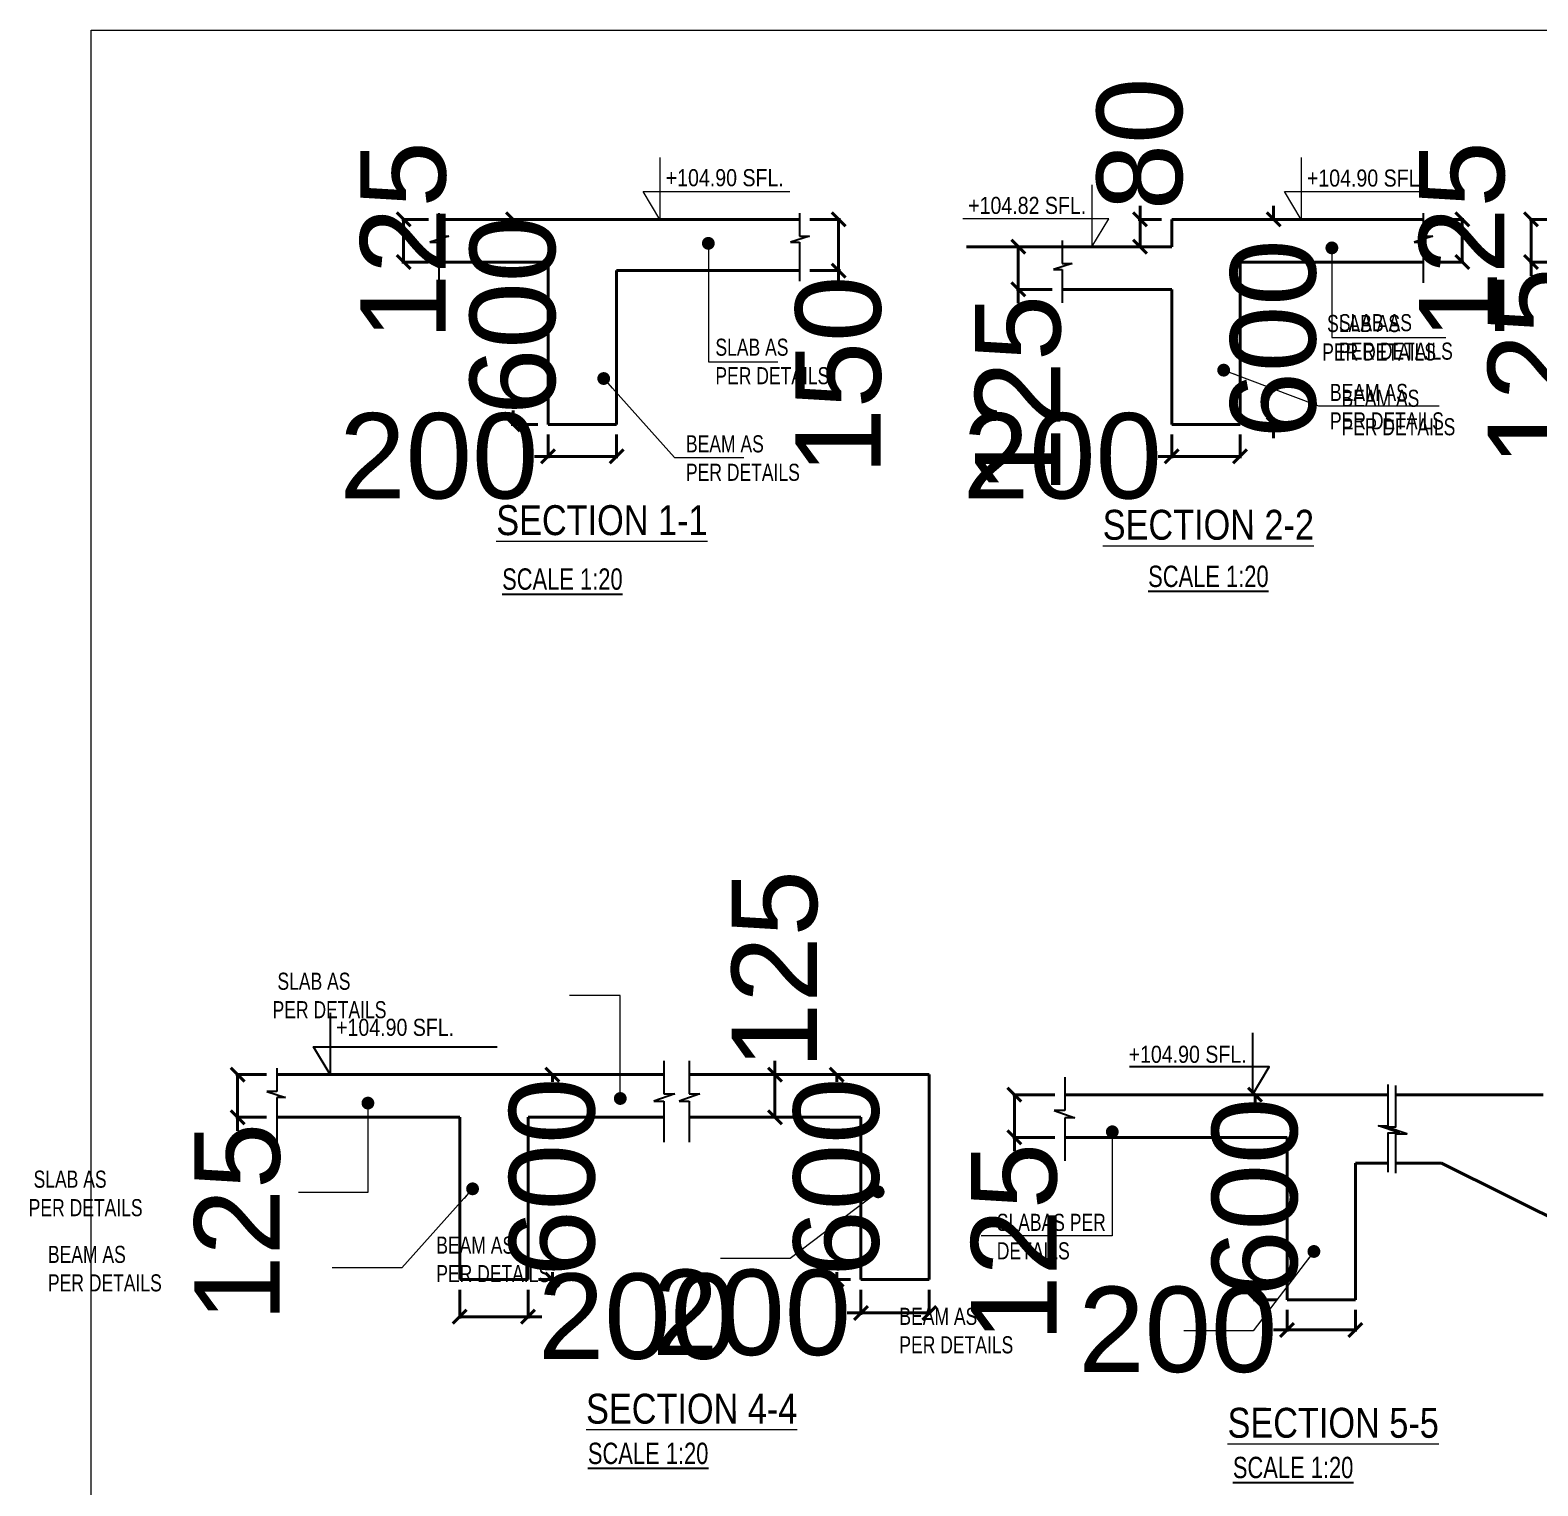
# Model space of a CAD drawing. Header units: millimetres. Extents: x 20 to 37377, y -2 to 80215.
# Drawn here: x 11573 to 15985, y 11376 to 15637 of the extents above; entities that cross this region are included whole.
import ezdxf

# ---------------------------------------------------------------- set-up
doc = ezdxf.new("R2010")
doc.units = ezdxf.units.MM
for name, color, linetype in [('HAT', 8, 'Continuous'), ('S - HATCH', 8, 'Continuous'), ('S - TXT-1', 6, 'Continuous'), ('TEMP', 8, 'Continuous'), ('TEXT', 7, 'Continuous')]:
    doc.layers.add(name, color=color, linetype=linetype)
for name, color, linetype, lineweight in [('S - COL', 5, 'Continuous', 40), ('S - DIM', 253, 'Continuous', 13), ('S - SEC CUT', 5, 'Continuous', 13), ('S - SEC CUT TXT', 1, 'Continuous', 13), ('STR-Stair', 1, 'Continuous', 13)]:
    doc.layers.add(name, color=color, linetype=linetype, lineweight=lineweight)
doc.styles.add('SD', font='ARIALNB.TTF')
doc.styles.add('SED', font='ARIALN.TTF', dxfattribs={"height": 50})
doc.styles.add('SOBHA', font='arial.ttf')
doc.styles.add('sobha.sed', font='swisscl.ttf')
doc.dimstyles.new('S--20', dxfattribs={"dimscale": 20, "dimtxt": 12.5, "dimasz": 2, "dimexe": 0.25, "dimexo": 1.5, "dimgap": 0.1, "dimtad": 0, "dimdec": 0, "dimrnd": 0.0005, "dimzin": 0, "dimdsep": 46, "dimtxsty": 'SOBHA', "dimblk": 'OBLIQUE', "dimcen": 0.09, "dimclrd": 8, "dimclre": 8, "dimclrt": 4, "dimadec": 0, "dimazin": 0, "dimtfac": 1, "dimtdec": 0, "dimtofl": 0, "dimtmove": 0, "dimatfit": 3, "dimfxl": 0.18, "dimtolj": 1, "dimtzin": 0, "dimlwd": -1, "dimlwe": -1, "dimarcsym": 0})
doc.dimstyles.new('S-25', dxfattribs={"dimscale": 25, "dimtxt": 2.5, "dimasz": 1.5, "dimexe": 0.25, "dimexo": 0.5, "dimgap": 0.1, "dimtad": 0, "dimdec": 0, "dimrnd": 0.0005, "dimzin": 0, "dimdsep": 46, "dimtxsty": 'SOBHA', "dimblk": 'OBLIQUE', "dimcen": 0.09, "dimclrd": 8, "dimclre": 8, "dimclrt": 6, "dimadec": 0, "dimazin": 0, "dimtfac": 1, "dimtdec": 0, "dimtofl": 0, "dimtmove": 0, "dimatfit": 3, "dimfxl": 0.18, "dimtolj": 1, "dimtzin": 0, "dimlwd": -1, "dimlwe": -1, "dimarcsym": 0})

# ---------------------------------------------------------------- blocks, each defined once
blk = doc.blocks.new('_Oblique')
at = {"color": 0, "linetype": 'ByBlock', "lineweight": -2}
blk.add_line((-0.5, -0.5), (0.5, 0.5), dxfattribs=at)
blk = doc.blocks.new('*D388')
at = {"layer": 'Defpoints', "color": 0, "transparency": 16777216}
for p in [(12986.2, 15083.4), (13089, 15083.4), (13089, 14483.4)]:
    blk.add_point(p, dxfattribs=at)
at = {"layer": 'S - COL', "color": 8, "transparency": 16777216}
for p, q in [((13059, 15083.4), (12981.2, 15083.4)), ((12986.2, 15083.4), (12986.2, 15080.6)), ((12986.2, 14483.4), (12986.2, 14523.8)), ((13059, 14483.4), (12981.2, 14483.4))]:
    blk.add_line(p, q, dxfattribs=at)
at = {"layer": 'S - COL', "color": 8, "transparency": 16777216, "xscale": 40, "yscale": 40, "zscale": 40}
for p, rotation in [((12986.2, 15083.4), 90), ((12986.2, 14483.4), 270)]:
    blk.add_blockref('_Oblique', p, dxfattribs=dict(at, rotation=rotation))
at = {"layer": 'S - COL', "color": 4, "transparency": 16777216, "insert": (12986.2, 14802.2), "char_height": 250, "attachment_point": 5, "rotation": 90, "style": 'SOBHA'}
blk.add_mtext('\\A1;600', dxfattribs=at)
blk = doc.blocks.new('*D389')
at = {"layer": 'Defpoints', "color": 0, "transparency": 16777216}
for p in [(13089, 14483.4), (13289, 14483.4), (13089, 14389.6)]:
    blk.add_point(p, dxfattribs=at)
at = {"layer": 'S - COL', "color": 8, "transparency": 16777216}
for p, q in [((13089, 14453.4), (13089, 14384.6)), ((13289, 14453.4), (13289, 14384.6)), ((13089, 14389.6), (13049, 14389.6)), ((13289, 14389.6), (13089, 14389.6))]:
    blk.add_line(p, q, dxfattribs=at)
at = {"layer": 'S - COL', "color": 8, "transparency": 16777216, "xscale": 40, "yscale": 40, "zscale": 40, "rotation": 180}
blk.add_blockref('_Oblique', (13089, 14389.6), dxfattribs=at)
at = {"layer": 'S - COL', "color": 8, "transparency": 16777216, "xscale": 40, "yscale": 40, "zscale": 40}
blk.add_blockref('_Oblique', (13289, 14389.6), dxfattribs=at)
at = {"layer": 'S - COL', "color": 4, "transparency": 16777216, "insert": (12769.1, 14389.6), "char_height": 250, "attachment_point": 5, "style": 'SOBHA'}
blk.add_mtext('\\A1;200', dxfattribs=at)
blk = doc.blocks.new('*D390')
at = {"layer": 'Defpoints', "color": 0, "transparency": 16777216}
for p in [(13824.7, 15083.4), (13824.7, 14933.4), (13939, 14933.4)]:
    blk.add_point(p, dxfattribs=at)
at = {"layer": 'S - COL', "color": 8, "transparency": 16777216}
for p, q in [((13854.7, 15083.4), (13944, 15083.4)), ((13939, 15083.4), (13939, 14933.4)), ((13854.7, 14933.4), (13944, 14933.4)), ((13939, 14933.4), (13939, 14893.4))]:
    blk.add_line(p, q, dxfattribs=at)
at = {"layer": 'S - COL', "color": 8, "transparency": 16777216, "xscale": 40, "yscale": 40, "zscale": 40}
for p, rotation in [((13939, 15083.4), 90), ((13939, 14933.4), 270)]:
    blk.add_blockref('_Oblique', p, dxfattribs=dict(at, rotation=rotation))
at = {"layer": 'S - COL', "color": 4, "transparency": 16777216, "insert": (13939, 14627.4), "char_height": 250, "attachment_point": 5, "rotation": 90, "style": 'SOBHA'}
blk.add_mtext('\\A1;150', dxfattribs=at)
blk = doc.blocks.new('*D391')
at = {"layer": 'Defpoints', "color": 0, "transparency": 16777216}
for p in [(12665.8, 15083.4), (12769, 15083.4, 0.4), (12769, 14958.4, 0.4)]:
    blk.add_point(p, dxfattribs=at)
at = {"layer": 'S - COL', "color": 8, "transparency": 16777216}
for p, q in [((12739, 15083.4), (12660.8, 15083.4)), ((12665.8, 14958.4), (12665.8, 15083.4)), ((12739, 14958.4), (12660.8, 14958.4))]:
    blk.add_line(p, q, dxfattribs=at)
at = {"layer": 'S - COL', "color": 8, "transparency": 16777216, "xscale": 40, "yscale": 40, "zscale": 40}
for p, rotation in [((12665.8, 15083.4), 90), ((12665.8, 14958.4), 270)]:
    blk.add_blockref('_Oblique', p, dxfattribs=dict(at, rotation=rotation))
at = {"layer": 'S - COL', "color": 4, "transparency": 16777216, "insert": (12665.8, 15020.9), "char_height": 250, "attachment_point": 5, "rotation": 90, "style": 'SOBHA'}
blk.add_mtext('\\A1;125', dxfattribs=at)
blk = doc.blocks.new('*D272')
at = {"layer": 'Defpoints', "color": 0, "transparency": 16777216}
for p in [(14913.5, 14483.4), (15113.5, 14483.4), (14913.5, 14389.6)]:
    blk.add_point(p, dxfattribs=at)
at = {"layer": 'S - COL', "color": 8, "transparency": 16777216}
for p, q in [((14913.5, 14453.4), (14913.5, 14384.6)), ((15113.5, 14453.4), (15113.5, 14384.6)), ((14913.5, 14389.6), (14873.5, 14389.6)), ((15113.5, 14389.6), (14913.5, 14389.6))]:
    blk.add_line(p, q, dxfattribs=at)
at = {"layer": 'S - COL', "color": 8, "transparency": 16777216, "xscale": 40, "yscale": 40, "zscale": 40, "rotation": 180}
blk.add_blockref('_Oblique', (14913.5, 14389.6), dxfattribs=at)
at = {"layer": 'S - COL', "color": 8, "transparency": 16777216, "xscale": 40, "yscale": 40, "zscale": 40}
blk.add_blockref('_Oblique', (15113.5, 14389.6), dxfattribs=at)
at = {"layer": 'S - COL', "color": 4, "transparency": 16777216, "insert": (14593.6, 14389.6), "char_height": 250, "attachment_point": 5, "style": 'SOBHA'}
blk.add_mtext('\\A1;200', dxfattribs=at)
blk = doc.blocks.new('*D273')
at = {"layer": 'Defpoints', "color": 0, "transparency": 16777216}
for p in [(15649.1, 15083.4), (15649.1, 14958.4), (15763.5, 14958.4)]:
    blk.add_point(p, dxfattribs=at)
at = {"layer": 'S - COL', "color": 8, "transparency": 16777216}
for p, q in [((15679.1, 15083.4), (15768.5, 15083.4)), ((15763.5, 15083.4), (15763.5, 14958.4)), ((15679.1, 14958.4), (15768.5, 14958.4))]:
    blk.add_line(p, q, dxfattribs=at)
at = {"layer": 'S - COL', "color": 8, "transparency": 16777216, "xscale": 40, "yscale": 40, "zscale": 40}
for p, rotation in [((15763.5, 15083.4), 90), ((15763.5, 14958.4), 270)]:
    blk.add_blockref('_Oblique', p, dxfattribs=dict(at, rotation=rotation))
at = {"layer": 'S - COL', "color": 4, "transparency": 16777216, "insert": (15763.5, 15020.9), "char_height": 250, "attachment_point": 5, "rotation": 90, "style": 'SOBHA'}
blk.add_mtext('\\A1;125', dxfattribs=at)
blk = doc.blocks.new('*D274')
at = {"layer": 'Defpoints', "color": 0, "transparency": 16777216}
for p in [(14820.8, 15083.4), (14913.5, 15083.4), (14913.5, 15003.4)]:
    blk.add_point(p, dxfattribs=at)
at = {"layer": 'S - COL', "color": 8, "transparency": 16777216}
for p, q in [((14820.8, 15083.4), (14820.8, 15123.4)), ((14883.5, 15083.4), (14815.8, 15083.4)), ((14820.8, 15003.4), (14820.8, 15083.4)), ((14883.5, 15003.4), (14815.8, 15003.4))]:
    blk.add_line(p, q, dxfattribs=at)
at = {"layer": 'S - COL', "color": 8, "transparency": 16777216, "xscale": 40, "yscale": 40, "zscale": 40}
for p, rotation in [((14820.8, 15083.4), 90), ((14820.8, 15003.4), 270)]:
    blk.add_blockref('_Oblique', p, dxfattribs=dict(at, rotation=rotation))
at = {"layer": 'S - COL', "color": 4, "transparency": 16777216, "insert": (14820.8, 15304.2), "char_height": 250, "attachment_point": 5, "rotation": 90, "style": 'SOBHA'}
blk.add_mtext('\\A1;80', dxfattribs=at)
blk = doc.blocks.new('*D275')
at = {"layer": 'Defpoints', "color": 0, "transparency": 16777216}
for p in [(15113.5, 15083.4), (15113.5, 14483.4), (15211.6, 14483.4)]:
    blk.add_point(p, dxfattribs=at)
at = {"layer": 'S - COL', "color": 8, "transparency": 16777216}
for p, q in [((15211.6, 15083.4), (15211.6, 15123.4)), ((15143.5, 15083.4), (15216.6, 15083.4)), ((15143.5, 14483.4), (15216.6, 14483.4)), ((15211.6, 14483.4), (15211.6, 14443.4))]:
    blk.add_line(p, q, dxfattribs=at)
at = {"layer": 'S - COL', "color": 8, "transparency": 16777216, "xscale": 40, "yscale": 40, "zscale": 40}
for p, rotation in [((15211.6, 15083.4), 270), ((15211.6, 14483.4), 90)]:
    blk.add_blockref('_Oblique', p, dxfattribs=dict(at, rotation=rotation))
at = {"layer": 'S - COL', "color": 4, "transparency": 16777216, "insert": (15211.6, 14733.4), "char_height": 250, "attachment_point": 5, "rotation": 90, "style": 'SOBHA'}
blk.add_mtext('\\A1;600', dxfattribs=at)
blk = doc.blocks.new('*D276')
at = {"layer": 'Defpoints', "color": 0, "transparency": 16777216}
for p in [(14593.5, 15003.4), (14464.7, 14878.4), (14593.5, 14878.4)]:
    blk.add_point(p, dxfattribs=at)
at = {"layer": 'S - COL', "color": 8, "transparency": 16777216}
for p, q in [((14563.5, 15003.4), (14459.7, 15003.4)), ((14464.7, 15003.4), (14464.7, 14878.4)), ((14563.5, 14878.4), (14459.7, 14878.4)), ((14464.7, 14878.4), (14464.7, 14838.4))]:
    blk.add_line(p, q, dxfattribs=at)
at = {"layer": 'S - COL', "color": 8, "transparency": 16777216, "xscale": 40, "yscale": 40, "zscale": 40}
for p, rotation in [((14464.7, 15003.4), 90), ((14464.7, 14878.4), 270)]:
    blk.add_blockref('_Oblique', p, dxfattribs=dict(at, rotation=rotation))
at = {"layer": 'S - COL', "color": 4, "transparency": 16777216, "insert": (14464.7, 14571), "char_height": 250, "attachment_point": 5, "rotation": 90, "style": 'SOBHA'}
blk.add_mtext('\\A1;125', dxfattribs=at)
blk = doc.blocks.new('*D280')
at = {"layer": 'Defpoints', "color": 0, "transparency": 16777216}
for p in [(16079.5, 15083.4), (15965.2, 14958.4), (16079.5, 14958.4)]:
    blk.add_point(p, dxfattribs=at)
at = {"layer": 'S - COL', "color": 8, "transparency": 16777216}
for p, q in [((16049.5, 15083.4), (15960.2, 15083.4)), ((15965.2, 15083.4), (15965.2, 14958.4)), ((16049.5, 14958.4), (15960.2, 14958.4)), ((15965.2, 14958.4), (15965.2, 14918.4))]:
    blk.add_line(p, q, dxfattribs=at)
at = {"layer": 'S - COL', "color": 8, "transparency": 16777216, "xscale": 40, "yscale": 40, "zscale": 40}
for p, rotation in [((15965.2, 15083.4), 90), ((15965.2, 14958.4), 270)]:
    blk.add_blockref('_Oblique', p, dxfattribs=dict(at, rotation=rotation))
at = {"layer": 'S - COL', "color": 4, "transparency": 16777216, "insert": (15965.2, 14651), "char_height": 250, "attachment_point": 5, "rotation": 90, "style": 'SOBHA'}
blk.add_mtext('\\A1;125', dxfattribs=at)
blk = doc.blocks.new('*D286')
at = {"layer": 'Defpoints', "color": 0, "transparency": 16777216}
for p in [(12830.3, 11980), (13030.3, 11980), (13030.3, 11871.1)]:
    blk.add_point(p, dxfattribs=at)
at = {"layer": 'S - COL', "color": 8, "transparency": 16777216}
for p, q in [((12830.3, 11950), (12830.3, 11866.1)), ((13030.3, 11950), (13030.3, 11866.1)), ((12830.3, 11871.1), (13030.3, 11871.1)), ((13030.3, 11871.1), (13070.3, 11871.1))]:
    blk.add_line(p, q, dxfattribs=at)
at = {"layer": 'S - COL', "color": 8, "transparency": 16777216, "xscale": 40, "yscale": 40, "zscale": 40, "rotation": 180}
blk.add_blockref('_Oblique', (12830.3, 11871.1), dxfattribs=at)
at = {"layer": 'S - COL', "color": 8, "transparency": 16777216, "xscale": 40, "yscale": 40, "zscale": 40}
blk.add_blockref('_Oblique', (13030.3, 11871.1), dxfattribs=at)
at = {"layer": 'S - COL', "color": 4, "transparency": 16777216, "insert": (13350.2, 11871.1), "char_height": 250, "attachment_point": 5, "style": 'SOBHA'}
blk.add_mtext('\\A1;200', dxfattribs=at)
blk = doc.blocks.new('*D287')
at = {"layer": 'Defpoints', "color": 0, "transparency": 16777216}
for p in [(12294.7, 12580), (12180.3, 12455), (12294.7, 12455)]:
    blk.add_point(p, dxfattribs=at)
at = {"layer": 'S - COL', "color": 8, "transparency": 16777216}
for p, q in [((12264.7, 12580), (12175.3, 12580)), ((12180.3, 12580), (12180.3, 12455)), ((12264.7, 12455), (12175.3, 12455)), ((12180.3, 12455), (12180.3, 12415))]:
    blk.add_line(p, q, dxfattribs=at)
at = {"layer": 'S - COL', "color": 8, "transparency": 16777216, "xscale": 40, "yscale": 40, "zscale": 40}
for p, rotation in [((12180.3, 12580), 90), ((12180.3, 12455), 270)]:
    blk.add_blockref('_Oblique', p, dxfattribs=dict(at, rotation=rotation))
at = {"layer": 'S - COL', "color": 4, "transparency": 16777216, "insert": (12180.3, 12147.6), "char_height": 250, "attachment_point": 5, "rotation": 90, "style": 'SOBHA'}
blk.add_mtext('\\A1;125', dxfattribs=at)
blk = doc.blocks.new('*D288')
at = {"layer": 'Defpoints', "color": 0, "transparency": 16777216}
for p in [(13030.3, 12580), (13030.3, 11980), (13101.3, 11980)]:
    blk.add_point(p, dxfattribs=at)
at = {"layer": 'S - COL', "color": 8, "transparency": 16777216}
for p, q in [((13060.3, 12580), (13106.3, 12580)), ((13101.3, 12580), (13101.3, 12558.4)), ((13101.3, 11980), (13101.3, 12001.6)), ((13060.3, 11980), (13106.3, 11980))]:
    blk.add_line(p, q, dxfattribs=at)
at = {"layer": 'S - COL', "color": 8, "transparency": 16777216, "xscale": 40, "yscale": 40, "zscale": 40}
for p, rotation in [((13101.3, 12580), 90), ((13101.3, 11980), 270)]:
    blk.add_blockref('_Oblique', p, dxfattribs=dict(at, rotation=rotation))
at = {"layer": 'S - COL', "color": 4, "transparency": 16777216, "insert": (13101.3, 12280), "char_height": 250, "attachment_point": 5, "rotation": 90, "style": 'SOBHA'}
blk.add_mtext('\\A1;600', dxfattribs=at)
blk = doc.blocks.new('*D289')
at = {"layer": 'Defpoints', "color": 0, "transparency": 16777216}
for p in [(14004.1, 11980), (14204.1, 11980), (14004.1, 11882.2)]:
    blk.add_point(p, dxfattribs=at)
at = {"layer": 'S - COL', "color": 8, "transparency": 16777216}
for p, q in [((14004.1, 11950), (14004.1, 11877.2)), ((14204.1, 11950), (14204.1, 11877.2)), ((14004.1, 11882.2), (13964.1, 11882.2)), ((14204.1, 11882.2), (14004.1, 11882.2))]:
    blk.add_line(p, q, dxfattribs=at)
at = {"layer": 'S - COL', "color": 8, "transparency": 16777216, "xscale": 40, "yscale": 40, "zscale": 40, "rotation": 180}
blk.add_blockref('_Oblique', (14004.1, 11882.2), dxfattribs=at)
at = {"layer": 'S - COL', "color": 8, "transparency": 16777216, "xscale": 40, "yscale": 40, "zscale": 40}
blk.add_blockref('_Oblique', (14204.1, 11882.2), dxfattribs=at)
at = {"layer": 'S - COL', "color": 4, "transparency": 16777216, "insert": (13684.2, 11882.2), "char_height": 250, "attachment_point": 5, "style": 'SOBHA'}
blk.add_mtext('\\A1;200', dxfattribs=at)
blk = doc.blocks.new('*D290')
at = {"layer": 'Defpoints', "color": 0, "transparency": 16777216}
for p in [(14004.1, 12580), (13933.2, 11980), (14004.1, 11980)]:
    blk.add_point(p, dxfattribs=at)
at = {"layer": 'S - COL', "color": 8, "transparency": 16777216}
for p, q in [((13974.1, 12580), (13928.2, 12580)), ((13933.2, 12580), (13933.2, 12558.4)), ((13933.2, 11980), (13933.2, 12001.6)), ((13974.1, 11980), (13928.2, 11980))]:
    blk.add_line(p, q, dxfattribs=at)
at = {"layer": 'S - COL', "color": 8, "transparency": 16777216, "xscale": 40, "yscale": 40, "zscale": 40}
for p, rotation in [((13933.2, 12580), 90), ((13933.2, 11980), 270)]:
    blk.add_blockref('_Oblique', p, dxfattribs=dict(at, rotation=rotation))
at = {"layer": 'S - COL', "color": 4, "transparency": 16777216, "insert": (13933.2, 12280), "char_height": 250, "attachment_point": 5, "rotation": 90, "style": 'SOBHA'}
blk.add_mtext('\\A1;600', dxfattribs=at)
blk = doc.blocks.new('*D291')
at = {"layer": 'Defpoints', "color": 0, "transparency": 16777216}
for p in [(13752.6, 12580), (13890.4, 12580, 1.5), (13890.4, 12455, 1.5)]:
    blk.add_point(p, dxfattribs=at)
at = {"layer": 'S - COL', "color": 8, "transparency": 16777216}
for p, q in [((13752.6, 12580), (13752.6, 12620)), ((13860.4, 12580), (13747.6, 12580)), ((13752.6, 12455), (13752.6, 12580)), ((13860.4, 12455), (13747.6, 12455))]:
    blk.add_line(p, q, dxfattribs=at)
at = {"layer": 'S - COL', "color": 8, "transparency": 16777216, "xscale": 40, "yscale": 40, "zscale": 40}
for p, rotation in [((13752.6, 12580), 90), ((13752.6, 12455), 270)]:
    blk.add_blockref('_Oblique', p, dxfattribs=dict(at, rotation=rotation))
at = {"layer": 'S - COL', "color": 4, "transparency": 16777216, "insert": (13752.6, 12887.3), "char_height": 250, "attachment_point": 5, "rotation": 90, "style": 'SOBHA'}
blk.add_mtext('\\A1;125', dxfattribs=at)
blk = doc.blocks.new('*D304')
at = {"layer": 'Defpoints', "color": 0, "transparency": 16777216}
for p in [(15251.3, 11921), (15451.3, 11921), (15251.3, 11832.5)]:
    blk.add_point(p, dxfattribs=at)
at = {"layer": 'S - COL', "color": 8, "transparency": 16777216}
for p, q in [((15251.3, 11891), (15251.3, 11827.5)), ((15451.3, 11891), (15451.3, 11827.5)), ((15251.3, 11832.5), (15211.3, 11832.5)), ((15451.3, 11832.5), (15251.3, 11832.5))]:
    blk.add_line(p, q, dxfattribs=at)
at = {"layer": 'S - COL', "color": 8, "transparency": 16777216, "xscale": 40, "yscale": 40, "zscale": 40, "rotation": 180}
blk.add_blockref('_Oblique', (15251.3, 11832.5), dxfattribs=at)
at = {"layer": 'S - COL', "color": 8, "transparency": 16777216, "xscale": 40, "yscale": 40, "zscale": 40}
blk.add_blockref('_Oblique', (15451.3, 11832.5), dxfattribs=at)
at = {"layer": 'S - COL', "color": 4, "transparency": 16777216, "insert": (14931.4, 11832.5), "char_height": 250, "attachment_point": 5, "style": 'SOBHA'}
blk.add_mtext('\\A1;200', dxfattribs=at)
blk = doc.blocks.new('*D392')
at = {"layer": 'Defpoints', "color": 0, "transparency": 16777216}
for p in [(14601.1, 12521, 0.8), (14453.3, 12396), (14601.2, 12396, 0.8)]:
    blk.add_point(p, dxfattribs=at)
at = {"layer": 'S - COL', "color": 8, "transparency": 16777216}
for p, q in [((14571.1, 12521), (14448.3, 12521)), ((14453.3, 12521), (14453.3, 12396)), ((14571.2, 12396), (14448.3, 12396)), ((14453.3, 12396), (14453.3, 12356))]:
    blk.add_line(p, q, dxfattribs=at)
at = {"layer": 'S - COL', "color": 8, "transparency": 16777216, "xscale": 40, "yscale": 40, "zscale": 40}
for p, rotation in [((14453.3, 12521), 90), ((14453.3, 12396), 270)]:
    blk.add_blockref('_Oblique', p, dxfattribs=dict(at, rotation=rotation))
at = {"layer": 'S - COL', "color": 4, "transparency": 16777216, "insert": (14453.3, 12088.7), "char_height": 250, "attachment_point": 5, "rotation": 90, "style": 'SOBHA'}
blk.add_mtext('\\A1;125', dxfattribs=at)
blk = doc.blocks.new('*D393')
at = {"layer": 'Defpoints', "color": 0, "transparency": 16777216}
for p in [(15157.7, 12521), (15251.3, 12521, 0.4), (15251.3, 11921, 0.4)]:
    blk.add_point(p, dxfattribs=at)
at = {"layer": 'S - COL', "color": 8, "transparency": 16777216}
for p, q in [((15221.3, 12521), (15152.7, 12521)), ((15157.7, 12521), (15157.7, 12499.4)), ((15221.3, 11921), (15152.7, 11921)), ((15157.7, 11921), (15157.7, 11942.6))]:
    blk.add_line(p, q, dxfattribs=at)
at = {"layer": 'S - COL', "color": 8, "transparency": 16777216, "xscale": 40, "yscale": 40, "zscale": 40}
for p, rotation in [((15157.7, 12521), 90), ((15157.7, 11921), 270)]:
    blk.add_blockref('_Oblique', p, dxfattribs=dict(at, rotation=rotation))
at = {"layer": 'S - COL', "color": 4, "transparency": 16777216, "insert": (15157.7, 12221), "char_height": 250, "attachment_point": 5, "rotation": 90, "style": 'SOBHA'}
blk.add_mtext('\\A1;600', dxfattribs=at)

msp = doc.modelspace()

# ---------------------------------------------------------------- linework, layer by layer
at = {"layer": 'HAT'}
for p, q in [((13427.4, 12620.7), (13427.4, 12523.2)), ((13501.4, 12620.7), (13501.4, 12523.2)), ((14601.1, 12572, 0.4), (14601.1, 12474.4, 0.4)), ((13459.3, 12523.2), (13398.7, 12502.4)), ((13398.7, 12502.4), (13427.4, 12502.4)), ((13427.4, 12502.4), (13427.3, 12382)), ((13427.4, 12523.2), (13459.3, 12523.2)), ((13533.3, 12523.2), (13472.8, 12502.4)), ((13472.8, 12502.4), (13501.4, 12502.4)), ((13501.4, 12523.2), (13533.3, 12523.2)), ((13501.4, 12502.4), (13501.4, 12382)), ((14601.1, 12474.4, 0.4), (14569.3, 12474.4, 0.4)), ((14569.3, 12474.4, 0.4), (14629.8, 12453.7, 0.4)), ((14601.1, 12453.7, 0.4), (14601.2, 12327.9, 0.4)), ((14629.8, 12453.7, 0.4), (14601.1, 12453.7, 0.4))]:
    msp.add_line(p, q, dxfattribs=at)
at = {"layer": 'HAT', "elevation": 0.4}
for points in [[(15547.3, 12294), (15547.3, 12409.6), (15579.1, 12409.6), (15518.6, 12430.4), (15547.3, 12430.4), (15547.2, 12550.5)], [(15569.4, 12291.1), (15569.4, 12406.7), (15601.3, 12406.7), (15540.7, 12427.4), (15569.4, 12427.4), (15569.3, 12547.6)]]:
    msp.add_lwpolyline(points, dxfattribs=at)
at = {"layer": 'S - COL', "linetype": 'ByBlock'}
for p, q in [((12769, 15083.4, 0.4), (13824.7, 15083.4, 0.4)), ((14913.5, 15083.4, 0.4), (15113.5, 15083.4, 0.4)), ((15113.5, 15083.4, 0.4), (15649.1, 15083.4, 0.4)), ((14593.5, 15003.4, 0.4), (14913.5, 15003.4, 0.4)), ((13089, 14483.4, 0.4), (13289, 14483.4, 0.4)), ((14913.5, 14483.4, 0.4), (15113.5, 14483.4, 0.4)), ((12830.3, 12580), (12294.7, 12580)), ((13030.3, 12580), (12830.3, 12580)), ((13427.4, 12580), (13030.3, 12580)), ((14004.1, 12580, 0.4), (13501.4, 12580)), ((14004.1, 12580, 0.4), (14204.1, 12580, 0.4)), ((13030.3, 11980), (12830.3, 11980)), ((14004.1, 11980, 0.4), (14204.1, 11980, 0.4))]:
    msp.add_line(p, q, dxfattribs=at)
at = {"layer": 'S - COL'}
for p, q in [((14913.5, 15083.4, 0.4), (14913.5, 15003.4, 0.4)), ((13089, 14958.4, 0.4), (12769, 14958.4, 0.4)), ((13089, 14958.4, 0.4), (13089, 14483.4, 0.4)), ((15113.5, 14958.4, 0.4), (15113.5, 14483.4, 0.4)), ((15649.1, 14958.4, 0.4), (15113.5, 14958.4, 0.4)), ((13289, 14933.4, 0.4), (13289, 14483.4, 0.4)), ((13824.7, 14933.4, 0.4), (13289, 14933.4, 0.4)), ((14913.5, 14878.4, 0.4), (14593.5, 14878.4, 0.4)), ((14913.5, 14878.4, 0.4), (14913.5, 14483.4, 0.4)), ((14204.1, 12580, 0.4), (14204.1, 11980, 0.4)), ((15547.2, 12521, 0.4), (14601.1, 12521, 0.4)), ((16000.3, 12521, 0.4), (15569.3, 12521, 0.4)), ((12294.7, 12455), (12830.3, 12455)), ((12830.3, 12455), (12830.3, 11980)), ((13030.3, 12455), (13030.3, 11980)), ((13030.3, 12455), (13427.4, 12455)), ((13501.4, 12455), (14004.1, 12455, 0.4)), ((14004.1, 12455, 0.4), (14004.1, 11980, 0.4)), ((15251.3, 12396, 0.4), (14601.2, 12396, 0.4)), ((15251.3, 12396, 0.4), (15251.3, 11921, 0.4)), ((15451.3, 12321, 0.4), (15451.3, 11921, 0.4)), ((15547.3, 12321, 0.4), (15451.3, 12321, 0.4)), ((15703, 12321, 0.4), (15569.4, 12321, 0.4)), ((16496.8, 11924.1, 0.4), (15703, 12321, 0.4)), ((15451.3, 11921, 0.4), (15251.3, 11921, 0.4))]:
    msp.add_line(p, q, dxfattribs=at)
at = {"layer": 'S - COL', "color": 8, "linetype": 'ByBlock'}
msp.add_line((14593.5, 15003.4, 0.4), (14313, 15003.4, 0.4), dxfattribs=at)
at = {"layer": 'S - HATCH'}
for p, q in [((12769, 15101.9, 0.4), (12769, 15033.9, 0.4)), ((13824.7, 15101.9, 0.4), (13824.7, 15033.9, 0.4)), ((15649.1, 15101.9, 0.4), (15649.1, 15033.9, 0.4)), ((12797.9, 15033.9, 0.4), (12742.8, 15016.6, 0.4)), ((12742.8, 15016.6, 0.4), (12769, 15016.6, 0.4)), ((12769, 15033.9, 0.4), (12797.9, 15033.9, 0.4)), ((12769, 15016.6, 0.4), (12769, 14884, 0.4)), ((13853.6, 15033.9, 0.4), (13798.4, 15016.6, 0.4)), ((13798.4, 15016.6, 0.4), (13824.7, 15016.6, 0.4)), ((13824.7, 15033.9, 0.4), (13853.6, 15033.9, 0.4)), ((13824.7, 15016.6, 0.4), (13824.7, 14902.3, 0.4)), ((14593.5, 15021.9, 0.4), (14593.5, 14953.9, 0.4)), ((15678.1, 15033.9, 0.4), (15622.9, 15016.6, 0.4)), ((15622.9, 15016.6, 0.4), (15649.1, 15016.6, 0.4)), ((15649.1, 15033.9, 0.4), (15678.1, 15033.9, 0.4)), ((15649.1, 15016.6, 0.4), (15649.1, 14897.3, 0.4)), ((14622.4, 14953.9, 0.4), (14567.2, 14936.6, 0.4)), ((14567.2, 14936.6, 0.4), (14593.5, 14936.6, 0.4)), ((14593.5, 14953.9, 0.4), (14622.4, 14953.9, 0.4)), ((14593.5, 14936.6, 0.4), (14593.5, 14839, 0.4)), ((12294.7, 12598.5), (12294.7, 12530.5)), ((12294.7, 12530.5), (12265.7, 12530.5)), ((12265.7, 12530.5), (12320.9, 12513.2)), ((12294.7, 12513.2), (12294.7, 12343.9)), ((12320.9, 12513.2), (12294.7, 12513.2))]:
    msp.add_line(p, q, dxfattribs=at)
at = {"layer": 'S - SEC CUT', "color": 9}
msp.add_lwpolyline([(13416.1, 15264.6), (13416.1, 15083.4), (13367.1, 15164.6), (13796.2, 15164.6)], dxfattribs=at)
at = {"layer": 'S - SEC CUT', "color": 9, "elevation": 0.4}
for points in [[(15292.3, 15264.6), (15292.3, 15083.4), (15243.2, 15164.6), (15660.4, 15164.6)], [(14680.3, 15184.6), (14680.3, 15003.4), (14729.3, 15084.6), (14302.2, 15084.6)]]:
    msp.add_lwpolyline(points, dxfattribs=at)
at = {"layer": 'STR-Stair', "linetype": 'ByBlock'}
msp.add_lwpolyline([(11751.9, 15637.3), (21082.6, 15637.3), (21082.6, 6772), (11751.9, 6772)], close=True, dxfattribs=at)
at = {"layer": 'TEMP'}
msp.add_lwpolyline([(12451.5, 12761.2), (12451.5, 12580), (12402.5, 12661.2), (12939.6, 12661.2)], dxfattribs=at)
at = {"layer": 'TEMP', "elevation": 0.4}
msp.add_lwpolyline([(15149.8, 12702.3), (15149.8, 12521), (15198.8, 12602.2), (14789.7, 12602.2)], dxfattribs=at)

# ---------------------------------------------------------------- texts
at = {"layer": 'S - SEC CUT', "color": 4, "char_height": 50, "width": 408.126, "style": 'SED'}
for s, insert, attachment_point in [('+104.90 SFL.', (13433, 15230.4), 1), ('+104.90 SFL.', (15309.1, 15229.3, 0.4), 1), ('+104.82 SFL.', (14663.5, 15149.3, 0.4), 3), ('+104.90 SFL.', (12468.4, 12743.4), 1), ('+104.90 SFL.', (15132.9, 12664.4, 0.4), 3)]:
    msp.add_mtext(s, dxfattribs=dict(at, insert=insert, attachment_point=attachment_point))
at = {"layer": 'S - SEC CUT TXT', "color": 1, "linetype": 'ByBlock', "char_height": 87.5, "width": 1177.794, "style": 'SD'}
for s, insert, attachment_point, rotation in [('{\\fArial Narrow|b0|i0|c0|p34;\\LSECTION 1-1}', (12937.2, 14246.6, 0.4), 1, 0.0107), ('{\\fArial Narrow|b0|i0|c0|p34;\\LSECTION 2-2}', (14711.7, 14233.1, 0.4), 1, 0.0107), ('{\\fArial Narrow|b0|i0|c0|p34;\\LSECTION 4-4}', (13199.9, 11645.7), 1, 0.0107), ('{\\fArial Narrow|b0|i0|c0|p34;\\LSECTION 5-5}', (15695.1, 11604.4, 0.4), 3, 359.9893)]:
    msp.add_mtext(s, dxfattribs=dict(at, insert=insert, attachment_point=attachment_point, rotation=rotation))
at = {"layer": 'S - TXT-1', "char_height": 50, "style": 'sobha.sed'}
for s, insert, width, attachment_point in [('\\pxqj; SLAB AS\\PPER DETAILS', (16325.7, 14669.5, 0.4), 971.801, 9), ('\\pxqj;SLAB AS\\PPER DETAILS', (15402.9, 14672, 0.4), 971.801, 7), ('\\pxqj;SLAB AS\\PPER DETAILS', (13578.4, 14600.1, 0.4), 971.801, 7), ('\\pxqj;BEAM AS\\PPER DETAILS', (15376.7, 14467.7, 0.4), 1001.801, 7), ('\\pxqj;BEAM AS\\PPER DETAILS', (16412, 14450.6, 0.4), 1001.801, 9), ('\\pxqj;BEAM AS\\PPER DETAILS', (13492.2, 14317.3, 0.4), 1001.801, 7), ('\\pxqj; SLAB AS\\PPER DETAILS', (13284.4, 12744.2), 1001.801, 9), ('\\pxqj; SLAB AS\\PPER DETAILS', (12540.9, 12164.8), 971.801, 9), ('\\pxql; SLABAS PER\\P DETAILS', (15036, 12038.4, 0.4), 648.607, 9), ('\\pxqj;BEAM AS\\PPER DETAILS', (13763.4, 11971.7, 0.4), 1001.801, 9), ('\\pxqj;BEAM AS\\PPER DETAILS', (12627.1, 11944.6), 1001.801, 9), ('\\pxqj;BEAM AS\\PPER DETAILS', (15118.5, 11763.3, 0.4), 1001.801, 9)]:
    msp.add_mtext(s, dxfattribs=dict(at, insert=insert, width=width, attachment_point=attachment_point))
at = {"layer": 'TEXT', "char_height": 62.5, "style": 'sobha.sed'}
for insert, width, attachment_point in [((13333.2, 13998.3, 0.4), 378.831, 9), ((16650.1, 14006.4, 0.4), 1805.445, 9), ((13647.3, 11439.1), 442.038, 9), ((15092.5, 11397.8, 0.4), 428.333, 7)]:
    msp.add_mtext('\\pxql;{\\LSCALE 1:20}', dxfattribs=dict(at, insert=insert, width=width, attachment_point=attachment_point))

# ---------------------------------------------------------------- dimensions: what is measured, and where the dimension line sits
at = {"layer": 'S - COL'}
for base, p1, p2, picture, middle in [((14820.8, 15083.4, 0.4), (14913.5, 15003.4, 0.4), (14913.5, 15083.4, 0.4), '*D274', (14820.8, 15304.2, 0.4)), ((12665.8, 15083.4), (12769, 14958.4, 0.4), (12769, 15083.4, 0.4), '*D391', (12665.8, 15020.9)), ((15763.5, 14958.4, 0.4), (15649.1, 15083.4, 0.4), (15649.1, 14958.4, 0.4), '*D273', (15763.5, 15020.9, 0.4)), ((12986.2, 15083.4, 0.4), (13089, 14483.4, 0.4), (13089, 15083.4, 0.4), '*D388', (12986.2, 14802.2, 0.4)), ((15211.6, 14483.4, 0.4), (15113.5, 15083.4, 0.4), (15113.5, 14483.4, 0.4), '*D275', (15211.6, 14733.4, 0.4)), ((13752.6, 12580, -1.2), (13890.4, 12455, 0.4), (13890.4, 12580, 0.4), '*D291', (13752.6, 12887.3, -1.2))]:
    dim = msp.add_linear_dim(base=base, p1=p1, p2=p2, angle=90, dimstyle='S--20', dxfattribs=at)
    dim.commit()
    dim.dimension.update_dxf_attribs({"geometry": picture, "text_midpoint": middle, "dimtype": 160})
for base, p1, p2, angle, picture, middle in [((13939, 14933.4, 0.4), (13824.7, 15083.4, 0.4), (13824.7, 14933.4, 0.4), 90, '*D390', (13939, 14627.4, 0.4)), ((15965.2, 14958.4, 0.4), (16079.5, 15083.4, 0.4), (16079.5, 14958.4, 0.4), 90, '*D280', (15965.2, 14651, 0.4)), ((14464.7, 14878.4, 0.4), (14593.5, 15003.4, 0.4), (14593.5, 14878.4, 0.4), 90, '*D276', (14464.7, 14571, 0.4)), ((13089, 14389.6, 0.4), (13289, 14483.4, 0.4), (13089, 14483.4, 0.4), 180, '*D389', (12769.1, 14389.6, 0.4)), ((14913.5, 14389.6, 0.4), (15113.5, 14483.4, 0.4), (14913.5, 14483.4, 0.4), 180, '*D272', (14593.6, 14389.6, 0.4)), ((12180.3, 12455), (12294.7, 12580), (12294.7, 12455), 90, '*D287', (12180.3, 12147.6)), ((13101.3, 11980), (13030.3, 12580), (13030.3, 11980), 90, '*D288', (13101.3, 12280)), ((13933.2, 11980, 0.4), (14004.1, 12580, 0.4), (14004.1, 11980, 0.4), 90, '*D290', (13933.2, 12280, 0.4)), ((14453.3, 12396, -0.4), (14601.1, 12521, 0.4), (14601.2, 12396, 0.4), 90, '*D392', (14453.3, 12088.7, -0.4)), ((15157.7, 12521, 0), (15251.3, 11921, 0.4), (15251.3, 12521, 0.4), 90, '*D393', (15157.7, 12221, 0)), ((14004.1, 11882.2, 0.4), (14204.1, 11980, 0.4), (14004.1, 11980, 0.4), 180, '*D289', (13684.2, 11882.2, 0.4)), ((15251.3, 11832.5, 0.4), (15451.3, 11921, 0.4), (15251.3, 11921, 0.4), 180, '*D304', (14931.4, 11832.5, 0.4))]:
    dim = msp.add_linear_dim(base=base, p1=p1, p2=p2, angle=angle, dimstyle='S--20', dxfattribs=at)
    dim.commit()
    dim.dimension.update_dxf_attribs({"geometry": picture, "text_midpoint": middle})
dim = msp.add_linear_dim(base=(13030.3, 11871.1), p1=(12830.3, 11980), p2=(13030.3, 11980), dimstyle='S--20', dxfattribs=at)
dim.commit()
dim.dimension.update_dxf_attribs({"geometry": '*D286', "text_midpoint": (13350.2, 11871.1)})

# ---------------------------------------------------------------- leaders
at = {"layer": 'S - DIM'}
for points in [[(13557.7, 15013.2, 0.4), (13557.7, 14666, 0.4), (13761.1, 14666, 0.4)], [(15382.2, 14999.9, 0.4), (15382.2, 14737.9, 0.4), (15715.6, 14737.9, 0.4)], [(15065.6, 14642, 0.4), (15343, 14537.9, 0.4), (15696.4, 14537.9, 0.4)], [(13251.5, 14617.5, 0.4), (13458.6, 14386.5, 0.4), (13662, 14386.5, 0.4)], [(13300, 12510), (13300, 12811.5), (13151.6, 12811.5)], [(12561.6, 12496.5), (12561.6, 12234.5), (12358.2, 12234.5)], [(14739.7, 12412.6, 0.4), (14739.7, 12108.1, 0.4), (14356.3, 12108.1, 0.4)], [(12867.8, 12245.6), (12660.8, 12014.5), (12457.4, 12014.5)], [(14054.6, 12236.8), (13797.1, 12041.8), (13593.6, 12041.8)], [(15329.6, 12062.2, 0.4), (15152.2, 11830.1, 0.4), (14948.8, 11830.1, 0.4)]]:
    msp.add_leader(points, dimstyle='S-25', override={"dimldrblk": 'Dot'}, dxfattribs=at)

doc.saveas('drawing.dxf')
